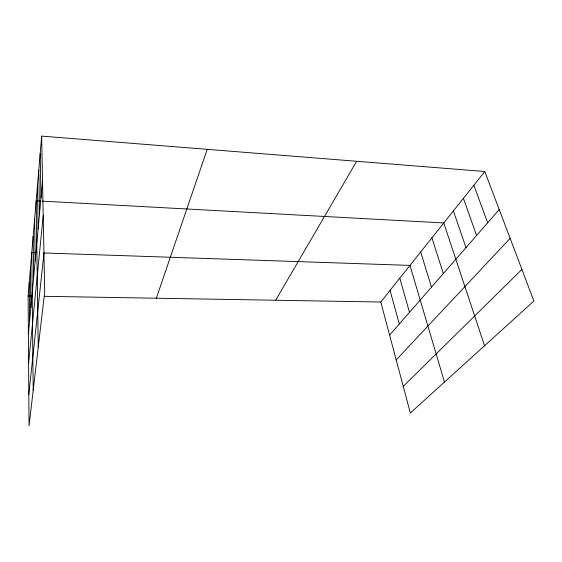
<?xml version="1.0" encoding="UTF-8"?>
<svg xmlns="http://www.w3.org/2000/svg" width="562" height="562" viewBox="0 0 562 562"><rect width="100%" height="100%" fill="white"/><g stroke="black" fill="none" stroke-linecap="round" stroke-linejoin="round"><path stroke-width="0.84" d="M41.658 136.109L44.707 291.882L29.041 425.891L28.1 296.041L41.658 136.109L484.795 171.508L533.9 301.028L410.337 412.993L380.783 302.019L484.795 171.508M28.374 334.411L42.536 181.14M28.585 363.326L43.211 215.618M28.81 394.405L43.948 253.216M156.334 298.211L207.216 149.33M275.661 300.234L356.666 161.273M389.599 335.114L499.218 209.549M396.196 359.884L510.134 238.344M403.242 386.347L521.915 269.416M28.1 296.041L32.406 296.118M44.475 296.322L380.783 302.019M36.045 252.696L31.788 252.549L33.2 390.267M43.717 252.956L409.965 265.405L444.465 382.069M40.45 201.034L36.172 200.803L38.251 347.098M42.157 201.133L443.797 222.952L484.549 345.742M473.871 185.214L487.64 222.812M463.418 198.33L476.569 235.485M453.401 210.905L465.982 247.617M431.932 237.838L443.327 273.568M420.671 251.966L431.468 287.147M399.772 278.197L409.501 312.31M390.056 290.385L399.308 323.986M40.183 153.559L40.984 198M38.778 170.117L39.509 213.967M37.443 185.846L38.111 229.099M34.619 219.11L35.16 261.028M33.165 236.328L33.636 277.509M30.488 267.863L30.854 307.604M29.259 282.335L29.582 321.387"/></g></svg>
